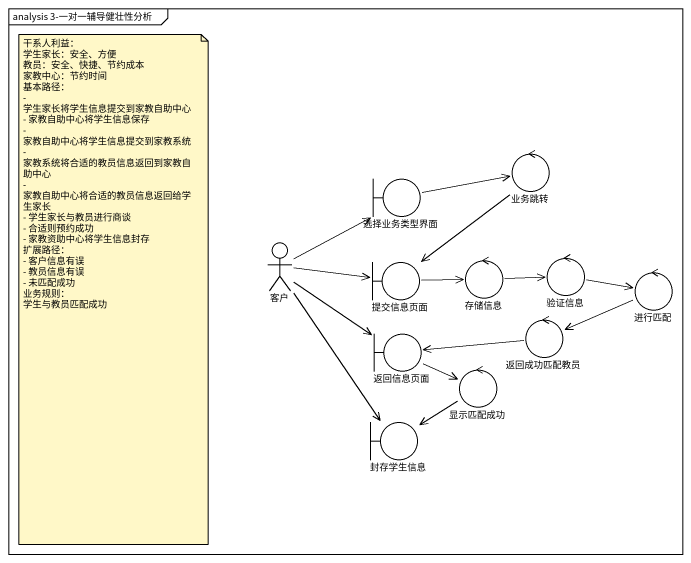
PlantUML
@startuml
mainframe analysis 3-一对一辅导健壮性分析
control 业务跳转
boundary 选择业务类型界面
actor 客户
boundary 提交信息页面
control 存储信息
control 验证信息
control 进行匹配
control 返回成功匹配教员
boundary 返回信息页面
control 显示匹配成功
boundary 封存学生信息
业务跳转 --> 提交信息页面
选择业务类型界面 -right-> 业务跳转
客户 -up-> 选择业务类型界面
客户 -right-> 提交信息页面
客户 --> 返回信息页面
客户 --> 封存学生信息
提交信息页面 -right-> 存储信息
存储信息 -right-> 验证信息
验证信息 -right-> 进行匹配
进行匹配 -left-> 返回成功匹配教员
返回成功匹配教员 -left-> 返回信息页面
返回信息页面 -right-> 显示匹配成功
显示匹配成功 --> 封存学生信息
note as N1
  干系人利益：
  学生家长：安全、方便
  教员：安全、快捷、节约成本
  家教中心：节约时间
  基本路径：
  - 学生家长将学生信息提交到家教自助中心
  - 家教自助中心将学生信息保存
  - 家教自助中心将学生信息提交到家教系统
  - 家教系统将合适的教员信息返回到家教自助中心
  - 家教自助中心将合适的教员信息返回给学生家长
  - 学生家长与教员进行商谈
  - 合适则预约成功
  - 家教资助中心将学生信息封存
  扩展路径：
  - 客户信息有误
  - 教员信息有误
  - 未匹配成功
  业务规则：
  学生与教员匹配成功
end note
@enduml
